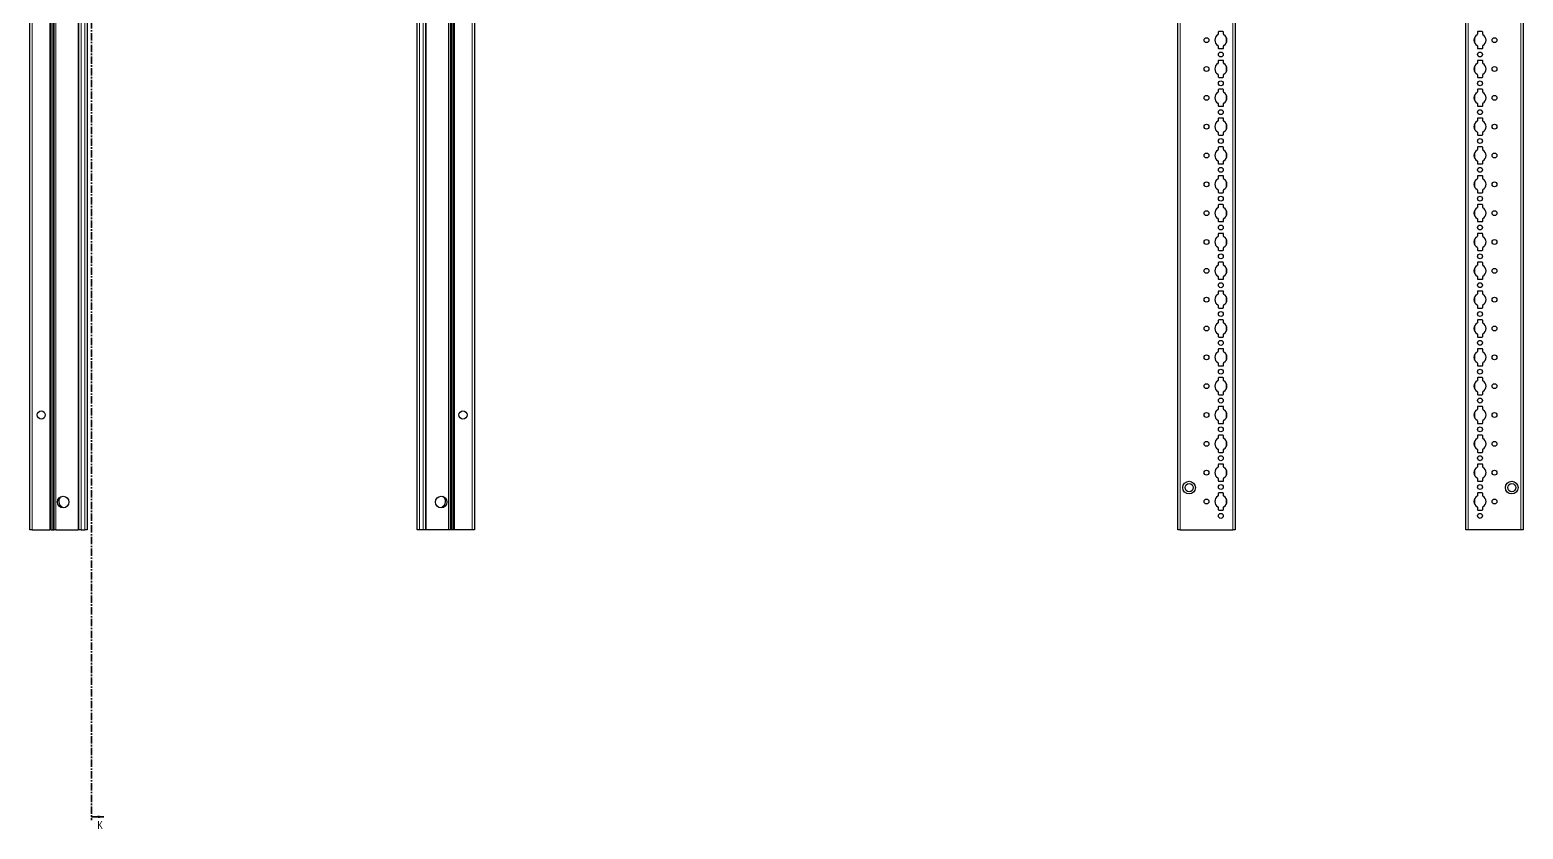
# Model space of a CAD drawing. Header units: millimetres. Extents: x -199 to 2220, y -1647 to 1507.
# Drawn here: x 925 to 2220, y -1111 to -418 of the extents above; entities that cross this region are included whole.
import ezdxf

# ---------------------------------------------------------------- set-up
doc = ezdxf.new("R2010")
doc.units = ezdxf.units.MM
doc.linetypes.add('CENTER', pattern=[10.16, 6.35, -1.27, 1.27, -1.27])
doc.styles.add('SLDTEXTSTYLE0', font='TXT', dxfattribs={"width": 0.75})

msp = doc.modelspace()

# ---------------------------------------------------------------- linework, layer by layer
at = {"color": 7, "linetype": 'CENTER', "lineweight": 35}
msp.add_line((978.44, 1499.09), (978.44, -1103.67), dxfattribs=at)
at = {"color": 7, "linetype": 'Continuous', "lineweight": 25}
for p, q in [((925, -851.79), (925, 47.21)), ((944.8, 47.21), (944.8, -851.79)), ((944.83, 47.21), (944.83, -851.79)), ((967.5, -851.79), (967.5, 47.21)), ((974.7, 47.21), (974.7, -851.79)), ((1260.7, -851.79), (1260.7, 47.21)), ((1267.9, 47.21), (1267.9, -851.79)), ((1290.58, -851.79), (1290.58, 47.21)), ((1290.61, -851.79), (1290.61, 47.21)), ((1310.4, 47.21), (1310.4, -851.79)), ((1920.22, -851.79), (1920.22, 47.21)), ((1969.92, 47.21), (1969.92, -851.79)), ((2169.92, -851.79), (2169.92, 47.21)), ((2219.62, 47.21), (2219.62, -851.79)), ((943, -426.54), (943, -378.04)), ((1292.4, -378.04), (1292.4, -426.54)), ((943.07, -426.65), (943, -426.54)), ((943, -426.54), (943, -428.04)), ((943.07, -427.94), (943.07, -426.65)), ((1292.4, -426.54), (1292.34, -426.65)), ((1292.34, -426.65), (1292.34, -427.94)), ((1292.4, -428.04), (1292.4, -426.54)), ((1955.27, -420.39), (1955.27, -422.27)), ((1959.37, -419.89), (1955.77, -419.89)), ((1959.87, -422.27), (1959.87, -420.39)), ((2179.97, -420.39), (2179.97, -422.27)), ((2184.07, -419.89), (2180.47, -419.89)), ((2184.57, -422.27), (2184.57, -420.39)), ((943, -428.04), (943.07, -427.94)), ((943, -476.54), (943, -428.04)), ((1292.34, -427.94), (1292.4, -428.04)), ((1292.4, -428.04), (1292.4, -476.54)), ((1955.27, -432.32), (1955.27, -434.19)), ((1955.77, -434.69), (1959.37, -434.69)), ((1959.87, -434.19), (1959.87, -432.32)), ((2179.97, -432.32), (2179.97, -434.19)), ((2180.47, -434.69), (2184.07, -434.69)), ((2184.57, -434.19), (2184.57, -432.32)), ((1955.27, -445.39), (1955.27, -447.27)), ((1959.37, -444.89), (1955.77, -444.89)), ((1959.87, -447.27), (1959.87, -445.39)), ((2179.97, -445.39), (2179.97, -447.27)), ((2184.07, -444.89), (2180.47, -444.89)), ((2184.57, -447.27), (2184.57, -445.39)), ((1955.27, -457.32), (1955.27, -459.19)), ((1955.77, -459.69), (1959.37, -459.69)), ((1959.87, -459.19), (1959.87, -457.32)), ((2179.97, -457.32), (2179.97, -459.19)), ((2180.47, -459.69), (2184.07, -459.69)), ((2184.57, -459.19), (2184.57, -457.32)), ((943.07, -476.65), (943, -476.54)), ((943, -476.54), (943, -478.04)), ((943, -478.04), (943.07, -477.94)), ((943, -526.54), (943, -478.04)), ((943.07, -477.94), (943.07, -476.65)), ((1292.4, -476.54), (1292.34, -476.65)), ((1292.34, -476.65), (1292.34, -477.94)), ((1292.34, -477.94), (1292.4, -478.04)), ((1292.4, -478.04), (1292.4, -476.54)), ((1292.4, -478.04), (1292.4, -526.54)), ((1955.27, -470.39), (1955.27, -472.27)), ((1959.37, -469.89), (1955.77, -469.89)), ((1959.87, -472.27), (1959.87, -470.39)), ((2179.97, -470.39), (2179.97, -472.27)), ((2184.07, -469.89), (2180.47, -469.89)), ((2184.57, -472.27), (2184.57, -470.39)), ((1955.27, -482.32), (1955.27, -484.19)), ((1955.77, -484.69), (1959.37, -484.69)), ((1959.87, -484.19), (1959.87, -482.32)), ((2179.97, -482.32), (2179.97, -484.19)), ((2180.47, -484.69), (2184.07, -484.69)), ((2184.57, -484.19), (2184.57, -482.32)), ((1955.27, -495.39), (1955.27, -497.27)), ((1959.37, -494.89), (1955.77, -494.89)), ((1959.87, -497.27), (1959.87, -495.39)), ((2179.97, -495.39), (2179.97, -497.27)), ((2184.07, -494.89), (2180.47, -494.89)), ((2184.57, -497.27), (2184.57, -495.39)), ((1955.27, -507.32), (1955.27, -509.19)), ((1955.77, -509.69), (1959.37, -509.69)), ((1959.87, -509.19), (1959.87, -507.32)), ((2179.97, -507.32), (2179.97, -509.19)), ((2180.47, -509.69), (2184.07, -509.69)), ((2184.57, -509.19), (2184.57, -507.32)), ((943.07, -526.65), (943, -526.54)), ((943, -526.54), (943, -528.04)), ((943, -528.04), (943.07, -527.94)), ((943, -576.54), (943, -528.04)), ((943.07, -527.94), (943.07, -526.65)), ((1292.4, -526.54), (1292.34, -526.65)), ((1292.34, -526.65), (1292.34, -527.94)), ((1292.34, -527.94), (1292.4, -528.04)), ((1292.4, -528.04), (1292.4, -526.54)), ((1292.4, -528.04), (1292.4, -576.54)), ((1955.27, -520.39), (1955.27, -522.27)), ((1959.37, -519.89), (1955.77, -519.89)), ((1959.87, -522.27), (1959.87, -520.39)), ((2179.97, -520.39), (2179.97, -522.27)), ((2184.07, -519.89), (2180.47, -519.89)), ((2184.57, -522.27), (2184.57, -520.39)), ((1955.27, -532.32), (1955.27, -534.19)), ((1955.77, -534.69), (1959.37, -534.69)), ((1959.87, -534.19), (1959.87, -532.32)), ((2179.97, -532.32), (2179.97, -534.19)), ((2180.47, -534.69), (2184.07, -534.69)), ((2184.57, -534.19), (2184.57, -532.32)), ((1955.27, -545.39), (1955.27, -547.27)), ((1959.37, -544.89), (1955.77, -544.89)), ((1959.87, -547.27), (1959.87, -545.39)), ((2179.97, -545.39), (2179.97, -547.27)), ((2184.07, -544.89), (2180.47, -544.89)), ((2184.57, -547.27), (2184.57, -545.39)), ((1955.27, -557.32), (1955.27, -559.19)), ((1955.77, -559.69), (1959.37, -559.69)), ((1959.87, -559.19), (1959.87, -557.32)), ((2179.97, -557.32), (2179.97, -559.19)), ((2180.47, -559.69), (2184.07, -559.69)), ((2184.57, -559.19), (2184.57, -557.32)), ((943.07, -576.65), (943, -576.54)), ((943, -576.54), (943, -578.04)), ((943, -578.04), (943.07, -577.94)), ((943, -626.54), (943, -578.04)), ((943.07, -577.94), (943.07, -576.65)), ((1292.4, -576.54), (1292.34, -576.65)), ((1292.34, -576.65), (1292.34, -577.94)), ((1292.34, -577.94), (1292.4, -578.04)), ((1292.4, -578.04), (1292.4, -576.54)), ((1292.4, -578.04), (1292.4, -626.54)), ((1955.27, -570.39), (1955.27, -572.27)), ((1955.27, -582.32), (1955.27, -584.19)), ((1959.37, -569.89), (1955.77, -569.89)), ((1959.87, -572.27), (1959.87, -570.39)), ((1959.87, -584.19), (1959.87, -582.32)), ((2179.97, -570.39), (2179.97, -572.27)), ((2179.97, -582.32), (2179.97, -584.19)), ((2184.07, -569.89), (2180.47, -569.89)), ((2184.57, -572.27), (2184.57, -570.39)), ((2184.57, -584.19), (2184.57, -582.32)), ((1955.27, -595.39), (1955.27, -597.27)), ((1955.77, -584.69), (1959.37, -584.69)), ((1959.37, -594.89), (1955.77, -594.89)), ((1959.87, -597.27), (1959.87, -595.39)), ((2179.97, -595.39), (2179.97, -597.27)), ((2180.47, -584.69), (2184.07, -584.69)), ((2184.07, -594.89), (2180.47, -594.89)), ((2184.57, -597.27), (2184.57, -595.39)), ((1955.27, -607.32), (1955.27, -609.19)), ((1959.87, -609.19), (1959.87, -607.32)), ((2179.97, -607.32), (2179.97, -609.19)), ((2184.57, -609.19), (2184.57, -607.32)), ((1955.27, -620.39), (1955.27, -622.27)), ((1955.77, -609.69), (1959.37, -609.69)), ((1959.37, -619.89), (1955.77, -619.89)), ((1959.87, -622.27), (1959.87, -620.39)), ((2179.97, -620.39), (2179.97, -622.27)), ((2180.47, -609.69), (2184.07, -609.69)), ((2184.07, -619.89), (2180.47, -619.89)), ((2184.57, -622.27), (2184.57, -620.39)), ((943.07, -626.65), (943, -626.54)), ((943, -626.54), (943, -628.04)), ((943, -628.04), (943.07, -627.94)), ((943, -676.54), (943, -628.04)), ((943.07, -627.94), (943.07, -626.65)), ((1292.4, -626.54), (1292.34, -626.65)), ((1292.34, -626.65), (1292.34, -627.94)), ((1292.34, -627.94), (1292.4, -628.04)), ((1292.4, -628.04), (1292.4, -626.54)), ((1292.4, -628.04), (1292.4, -676.54)), ((1955.27, -632.32), (1955.27, -634.19)), ((1959.87, -634.19), (1959.87, -632.32)), ((2179.97, -632.32), (2179.97, -634.19)), ((2184.57, -634.19), (2184.57, -632.32)), ((1955.27, -645.39), (1955.27, -647.27)), ((1955.77, -634.69), (1959.37, -634.69)), ((1959.37, -644.89), (1955.77, -644.89)), ((1959.87, -647.27), (1959.87, -645.39)), ((2179.97, -645.39), (2179.97, -647.27)), ((2180.47, -634.69), (2184.07, -634.69)), ((2184.07, -644.89), (2180.47, -644.89)), ((2184.57, -647.27), (2184.57, -645.39)), ((1955.27, -657.32), (1955.27, -659.19)), ((1955.77, -659.69), (1959.37, -659.69)), ((1959.87, -659.19), (1959.87, -657.32)), ((2179.97, -657.32), (2179.97, -659.19)), ((2180.47, -659.69), (2184.07, -659.69)), ((2184.57, -659.19), (2184.57, -657.32)), ((1955.27, -670.39), (1955.27, -672.27)), ((1959.37, -669.89), (1955.77, -669.89)), ((1959.87, -672.27), (1959.87, -670.39)), ((2179.97, -670.39), (2179.97, -672.27)), ((2184.07, -669.89), (2180.47, -669.89)), ((2184.57, -672.27), (2184.57, -670.39)), ((943.07, -676.65), (943, -676.54)), ((943, -676.54), (943, -678.04)), ((943, -678.04), (943.07, -677.94)), ((943, -726.54), (943, -678.04)), ((943.07, -677.94), (943.07, -676.65)), ((1292.4, -676.54), (1292.34, -676.65)), ((1292.34, -676.65), (1292.34, -677.94)), ((1292.34, -677.94), (1292.4, -678.04)), ((1292.4, -678.04), (1292.4, -676.54)), ((1292.4, -678.04), (1292.4, -726.54)), ((1955.27, -682.32), (1955.27, -684.19)), ((1955.77, -684.69), (1959.37, -684.69)), ((1959.87, -684.19), (1959.87, -682.32)), ((2179.97, -682.32), (2179.97, -684.19)), ((2180.47, -684.69), (2184.07, -684.69)), ((2184.57, -684.19), (2184.57, -682.32)), ((1955.27, -695.39), (1955.27, -697.27)), ((1959.37, -694.89), (1955.77, -694.89)), ((1959.87, -697.27), (1959.87, -695.39)), ((2179.97, -695.39), (2179.97, -697.27)), ((2184.07, -694.89), (2180.47, -694.89)), ((2184.57, -697.27), (2184.57, -695.39)), ((1955.27, -707.32), (1955.27, -709.19)), ((1955.77, -709.69), (1959.37, -709.69)), ((1959.87, -709.19), (1959.87, -707.32)), ((2179.97, -707.32), (2179.97, -709.19)), ((2180.47, -709.69), (2184.07, -709.69)), ((2184.57, -709.19), (2184.57, -707.32)), ((1955.27, -720.39), (1955.27, -722.27)), ((1959.37, -719.89), (1955.77, -719.89)), ((1959.87, -722.27), (1959.87, -720.39)), ((2179.97, -720.39), (2179.97, -722.27)), ((2184.07, -719.89), (2180.47, -719.89)), ((2184.57, -722.27), (2184.57, -720.39)), ((943.07, -726.65), (943, -726.54)), ((943, -726.54), (943, -728.04)), ((943, -728.04), (943.07, -727.94)), ((943, -776.54), (943, -728.04)), ((943.07, -727.94), (943.07, -726.65)), ((1292.4, -726.54), (1292.34, -726.65)), ((1292.34, -726.65), (1292.34, -727.94)), ((1292.34, -727.94), (1292.4, -728.04)), ((1292.4, -728.04), (1292.4, -726.54)), ((1292.4, -728.04), (1292.4, -776.54)), ((1955.27, -732.32), (1955.27, -734.19)), ((1955.77, -734.69), (1959.37, -734.69)), ((1959.87, -734.19), (1959.87, -732.32)), ((2179.97, -732.32), (2179.97, -734.19)), ((2180.47, -734.69), (2184.07, -734.69)), ((2184.57, -734.19), (2184.57, -732.32)), ((1955.27, -745.39), (1955.27, -747.27)), ((1959.37, -744.89), (1955.77, -744.89)), ((1959.87, -747.27), (1959.87, -745.39)), ((2179.97, -745.39), (2179.97, -747.27)), ((2184.07, -744.89), (2180.47, -744.89)), ((2184.57, -747.27), (2184.57, -745.39)), ((1955.27, -757.32), (1955.27, -759.19)), ((1955.77, -759.69), (1959.37, -759.69)), ((1959.87, -759.19), (1959.87, -757.32)), ((2179.97, -757.32), (2179.97, -759.19)), ((2180.47, -759.69), (2184.07, -759.69)), ((2184.57, -759.19), (2184.57, -757.32)), ((943.07, -776.65), (943, -776.54)), ((943, -776.54), (943, -778.04)), ((943.07, -777.94), (943.07, -776.65)), ((1292.4, -776.54), (1292.34, -776.65)), ((1292.34, -776.65), (1292.34, -777.94)), ((1292.4, -778.04), (1292.4, -776.54)), ((1955.27, -770.39), (1955.27, -772.27)), ((1959.37, -769.89), (1955.77, -769.89)), ((1959.87, -772.27), (1959.87, -770.39)), ((2179.97, -770.39), (2179.97, -772.27)), ((2184.07, -769.89), (2180.47, -769.89)), ((2184.57, -772.27), (2184.57, -770.39)), ((943, -778.04), (943.07, -777.94)), ((943, -826.54), (943, -778.04)), ((1292.34, -777.94), (1292.4, -778.04)), ((1292.4, -778.04), (1292.4, -826.54)), ((1955.27, -782.32), (1955.27, -784.19)), ((1955.77, -784.69), (1959.37, -784.69)), ((1959.87, -784.19), (1959.87, -782.32)), ((2179.97, -782.32), (2179.97, -784.19)), ((2180.47, -784.69), (2184.07, -784.69)), ((2184.57, -784.19), (2184.57, -782.32)), ((1955.27, -795.39), (1955.27, -797.27)), ((1959.37, -794.89), (1955.77, -794.89)), ((1959.87, -797.27), (1959.87, -795.39)), ((2179.97, -795.39), (2179.97, -797.27)), ((2184.07, -794.89), (2180.47, -794.89)), ((2184.57, -797.27), (2184.57, -795.39)), ((1955.27, -807.32), (1955.27, -809.19)), ((1955.77, -809.69), (1959.37, -809.69)), ((1959.87, -809.19), (1959.87, -807.32)), ((2179.97, -807.32), (2179.97, -809.19)), ((2180.47, -809.69), (2184.07, -809.69)), ((2184.57, -809.19), (2184.57, -807.32)), ((943.07, -826.65), (943, -826.54)), ((943, -826.54), (943, -828.04)), ((943, -828.04), (943.07, -827.94)), ((943, -851.79), (943, -828.04)), ((943.07, -827.94), (943.07, -826.65)), ((1292.4, -826.54), (1292.34, -826.65)), ((1292.34, -826.65), (1292.34, -827.94)), ((1292.34, -827.94), (1292.4, -828.04)), ((1292.4, -828.04), (1292.4, -826.54)), ((1292.4, -828.04), (1292.4, -851.79)), ((1955.27, -820.39), (1955.27, -822.27)), ((1959.37, -819.89), (1955.77, -819.89)), ((1959.87, -822.27), (1959.87, -820.39)), ((2179.97, -820.39), (2179.97, -822.27)), ((2184.07, -819.89), (2180.47, -819.89)), ((2184.57, -822.27), (2184.57, -820.39)), ((953.05, -832.73), (953.05, -832.32)), ((1282.35, -832.32), (1282.35, -832.73)), ((1955.27, -832.32), (1955.27, -834.19)), ((1955.77, -834.69), (1959.37, -834.69)), ((1959.87, -834.19), (1959.87, -832.32)), ((2179.97, -832.32), (2179.97, -834.19)), ((2180.47, -834.69), (2184.07, -834.69)), ((2184.57, -834.19), (2184.57, -832.32)), ((927, -851.79), (925, -851.79)), ((927, -851.79), (942.35, -851.79)), ((943, -851.79), (942.35, -851.79)), ((943.59, -851.79), (943, -851.79)), ((943.59, -851.79), (944.8, -851.79)), ((944.8, -851.79), (944.83, -851.79)), ((944.83, -851.79), (946.04, -851.79)), ((947.45, -851.79), (946.04, -851.79)), ((947.45, -851.79), (966.85, -851.79)), ((967.5, -851.79), (966.85, -851.79)), ((969.5, -851.79), (967.5, -851.79)), ((969.5, -851.79), (972.7, -851.79)), ((974.7, -851.79), (972.7, -851.79)), ((1262.7, -851.79), (1260.7, -851.79)), ((1265.9, -851.79), (1262.7, -851.79)), ((1267.9, -851.79), (1265.9, -851.79)), ((1268.55, -851.79), (1267.9, -851.79)), ((1287.96, -851.79), (1268.55, -851.79)), ((1289.37, -851.79), (1287.96, -851.79)), ((1290.58, -851.79), (1289.37, -851.79)), ((1290.61, -851.79), (1290.58, -851.79)), ((1291.82, -851.79), (1290.61, -851.79)), ((1292.4, -851.79), (1291.82, -851.79)), ((1293.05, -851.79), (1292.4, -851.79)), ((1308.4, -851.79), (1293.05, -851.79)), ((1310.4, -851.79), (1308.4, -851.79)), ((1922.22, -851.79), (1920.22, -851.79)), ((1922.22, -851.79), (1967.92, -851.79)), ((1969.92, -851.79), (1967.92, -851.79)), ((2171.92, -851.79), (2169.92, -851.79)), ((2217.62, -851.79), (2171.92, -851.79)), ((2219.62, -851.79), (2217.62, -851.79))]:
    msp.add_line(p, q, dxfattribs=at)
at = {"color": 8, "linetype": 'Continuous', "lineweight": 18}
for p, q in [((927, 47.21), (927, -851.79)), ((942.35, -851.79), (942.35, 47.21)), ((943.59, 47.21), (943.59, -851.79)), ((946.04, -851.79), (946.04, 47.21)), ((947.45, 47.21), (947.45, -851.79)), ((966.85, -851.79), (966.85, 47.21)), ((969.5, 47.21), (969.5, -851.79)), ((972.7, -851.79), (972.7, 47.21)), ((1262.7, 47.21), (1262.7, -851.79)), ((1265.9, -851.79), (1265.9, 47.21)), ((1268.55, 47.21), (1268.55, -851.79)), ((1287.96, -851.79), (1287.96, 47.21)), ((1289.37, 47.21), (1289.37, -851.79)), ((1291.82, -851.79), (1291.82, 47.21)), ((1293.05, 47.21), (1293.05, -851.79)), ((1308.4, -851.79), (1308.4, 47.21)), ((1922.22, 47.21), (1922.22, -851.79)), ((1967.92, -851.79), (1967.92, 47.21)), ((2171.92, 47.21), (2171.92, -851.79)), ((2217.62, -851.79), (2217.62, 47.21)), ((1962.07, -430), (1962.07, -424.59)), ((2177.77, -424.59), (2177.77, -430)), ((1962.07, -455), (1962.07, -449.59)), ((2177.77, -449.59), (2177.77, -455)), ((1962.07, -480), (1962.07, -474.59)), ((2177.77, -474.59), (2177.77, -480)), ((1962.07, -505), (1962.07, -499.59)), ((2177.77, -499.59), (2177.77, -505)), ((1962.07, -530), (1962.07, -524.59)), ((2177.77, -524.59), (2177.77, -530)), ((1962.07, -555), (1962.07, -549.59)), ((2177.77, -549.59), (2177.77, -555)), ((1962.07, -580), (1962.07, -574.59)), ((2177.77, -574.59), (2177.77, -580)), ((1962.07, -605), (1962.07, -599.59)), ((2177.77, -599.59), (2177.77, -605)), ((1962.07, -630), (1962.07, -624.59)), ((2177.77, -624.59), (2177.77, -630)), ((1962.07, -655), (1962.07, -649.59)), ((2177.77, -649.59), (2177.77, -655)), ((1962.07, -680), (1962.07, -674.59)), ((2177.77, -674.59), (2177.77, -680)), ((1962.07, -705), (1962.07, -699.59)), ((2177.77, -699.59), (2177.77, -705)), ((1962.07, -730), (1962.07, -724.59)), ((2177.77, -724.59), (2177.77, -730)), ((1962.07, -755), (1962.07, -749.59)), ((2177.77, -749.59), (2177.77, -755)), ((1962.07, -780), (1962.07, -774.59)), ((2177.77, -774.59), (2177.77, -780)), ((1962.07, -805), (1962.07, -799.59)), ((2177.77, -799.59), (2177.77, -805)), ((1962.07, -830), (1962.07, -824.59)), ((2177.77, -824.59), (2177.77, -830))]:
    msp.add_line(p, q, dxfattribs=at)
at = {"color": 7, "linetype": 'Continuous', "lineweight": 35}
msp.add_line((989.08, -1100.67), (978.44, -1100.67), dxfattribs=at)
at = {"color": 7, "linetype": 'Continuous', "lineweight": 25}
for centre, radius in [((1945.07, -427.29), 2.12), ((2194.77, -427.29), 2.12), ((1957.57, -439.79), 2.13), ((2182.27, -439.79), 2.12), ((1945.07, -452.29), 2.12), ((2194.77, -452.29), 2.12), ((1957.57, -464.79), 2.13), ((2182.27, -464.79), 2.12), ((1945.07, -477.29), 2.12), ((2194.77, -477.29), 2.12), ((1957.57, -489.79), 2.13), ((2182.27, -489.79), 2.12), ((1945.07, -502.29), 2.12), ((2194.77, -502.29), 2.12), ((1957.57, -514.79), 2.13), ((2182.27, -514.79), 2.12), ((1945.07, -527.29), 2.12), ((2194.77, -527.29), 2.12), ((1957.57, -539.79), 2.13), ((2182.27, -539.79), 2.12), ((1945.07, -552.29), 2.12), ((2194.77, -552.29), 2.12), ((1957.57, -564.79), 2.13), ((2182.27, -564.79), 2.12), ((1945.07, -577.29), 2.12), ((2194.77, -577.29), 2.12), ((1957.57, -589.79), 2.13), ((2182.27, -589.79), 2.12), ((1945.07, -602.29), 2.12), ((2194.77, -602.29), 2.12), ((1957.57, -614.79), 2.13), ((2182.27, -614.79), 2.12), ((1945.07, -627.29), 2.12), ((2194.77, -627.29), 2.12), ((1957.57, -639.79), 2.13), ((2182.27, -639.79), 2.12), ((1945.07, -652.29), 2.12), ((2194.77, -652.29), 2.12), ((1957.57, -664.79), 2.13), ((2182.27, -664.79), 2.12), ((1945.07, -677.29), 2.12), ((2194.77, -677.29), 2.12), ((1957.57, -689.79), 2.13), ((2182.27, -689.79), 2.12), ((1945.07, -702.29), 2.12), ((2194.77, -702.29), 2.12), ((1957.57, -714.79), 2.13), ((2182.27, -714.79), 2.12), ((1945.07, -727.29), 2.12), ((1957.57, -739.79), 2.13), ((2182.27, -739.79), 2.12), ((2194.77, -727.29), 2.12), ((934.9, -752.29), 3.5), ((1300.5, -752.29), 3.5), ((1945.07, -752.29), 2.12), ((2194.77, -752.29), 2.12), ((1957.57, -764.79), 2.13), ((2182.27, -764.79), 2.12), ((1945.07, -777.29), 2.12), ((2194.77, -777.29), 2.12), ((1957.57, -789.79), 2.13), ((2182.27, -789.79), 2.12), ((1945.07, -802.29), 2.12), ((2194.77, -802.29), 2.12), ((1930.07, -815.29), 5.5), ((1930.07, -815.29), 3.5), ((1957.57, -814.79), 2.13), ((2182.27, -814.79), 2.12), ((2209.77, -815.29), 5.5), ((2209.77, -815.29), 3.5), ((953.85, -827.79), 5), ((1281.55, -827.79), 5), ((1945.07, -827.29), 2.12), ((2194.77, -827.29), 2.12), ((1957.57, -839.79), 2.13), ((2182.27, -839.79), 2.12)]:
    msp.add_circle(centre, radius, dxfattribs=at)
for centre, radius, start, end in [((1957.57, -427.29), 5.25, 119.14074, 240.85926), ((1954.77, -422.27), 0.5, 299.14074, 0), ((1955.77, -420.39), 0.5, 90, 180), ((1959.37, -420.39), 0.5, 0, 90), ((1960.37, -422.27), 0.5, 180, 240.85926), ((1957.57, -427.29), 5.25, 299.14074, 60.85926), ((2182.27, -427.29), 5.25, 119.14074, 240.85926), ((2179.47, -422.27), 0.5, 299.14074, 0), ((2180.47, -420.39), 0.5, 90, 180), ((2184.07, -420.39), 0.5, 0, 90), ((2185.07, -422.27), 0.5, 180, 240.85926), ((2182.27, -427.29), 5.25, 299.14074, 60.85926), ((1954.77, -432.32), 0.5, 0, 60.85926), ((1955.77, -434.19), 0.5, 180, 270), ((1959.37, -434.19), 0.5, 270, 0), ((1960.37, -432.32), 0.5, 119.14074, 180), ((2179.47, -432.32), 0.5, 0, 60.85926), ((2180.47, -434.19), 0.5, 180, 270), ((2184.07, -434.19), 0.5, 270, 0), ((2185.07, -432.32), 0.5, 119.14074, 180), ((1957.57, -452.29), 5.25, 119.14074, 240.85926), ((1954.77, -447.27), 0.5, 299.14074, 0), ((1955.77, -445.39), 0.5, 90, 180), ((1959.37, -445.39), 0.5, 0, 90), ((1960.37, -447.27), 0.5, 180, 240.85926), ((1957.57, -452.29), 5.25, 299.14074, 60.85926), ((2182.27, -452.29), 5.25, 119.14074, 240.85926), ((2179.47, -447.27), 0.5, 299.14074, 0), ((2180.47, -445.39), 0.5, 90, 180), ((2184.07, -445.39), 0.5, 0, 90), ((2185.07, -447.27), 0.5, 180, 240.85926), ((2182.27, -452.29), 5.25, 299.14074, 60.85926), ((1954.77, -457.32), 0.5, 0, 60.85926), ((1955.77, -459.19), 0.5, 180, 270), ((1959.37, -459.19), 0.5, 270, 0), ((1960.37, -457.32), 0.5, 119.14074, 180), ((2179.47, -457.32), 0.5, 0, 60.85926), ((2180.47, -459.19), 0.5, 180, 270), ((2184.07, -459.19), 0.5, 270, 0), ((2185.07, -457.32), 0.5, 119.14074, 180), ((1957.57, -477.29), 5.25, 119.14074, 240.85926), ((1954.77, -472.27), 0.5, 299.14074, 0), ((1955.77, -470.39), 0.5, 90, 180), ((1959.37, -470.39), 0.5, 0, 90), ((1960.37, -472.27), 0.5, 180, 240.85926), ((1957.57, -477.29), 5.25, 299.14074, 60.85926), ((2182.27, -477.29), 5.25, 119.14074, 240.85926), ((2179.47, -472.27), 0.5, 299.14074, 0), ((2180.47, -470.39), 0.5, 90, 180), ((2184.07, -470.39), 0.5, 0, 90), ((2185.07, -472.27), 0.5, 180, 240.85926), ((2182.27, -477.29), 5.25, 299.14074, 60.85926), ((1954.77, -482.32), 0.5, 0, 60.85926), ((1955.77, -484.19), 0.5, 180, 270), ((1959.37, -484.19), 0.5, 270, 0), ((1960.37, -482.32), 0.5, 119.14074, 180), ((2179.47, -482.32), 0.5, 0, 60.85926), ((2180.47, -484.19), 0.5, 180, 270), ((2184.07, -484.19), 0.5, 270, 0), ((2185.07, -482.32), 0.5, 119.14074, 180), ((1957.57, -502.29), 5.25, 119.14074, 240.85926), ((1954.77, -497.27), 0.5, 299.14074, 0), ((1955.77, -495.39), 0.5, 90, 180), ((1959.37, -495.39), 0.5, 0, 90), ((1960.37, -497.27), 0.5, 180, 240.85926), ((1957.57, -502.29), 5.25, 299.14074, 60.85926), ((2182.27, -502.29), 5.25, 119.14074, 240.85926), ((2179.47, -497.27), 0.5, 299.14074, 0), ((2180.47, -495.39), 0.5, 90, 180), ((2184.07, -495.39), 0.5, 0, 90), ((2185.07, -497.27), 0.5, 180, 240.85926), ((2182.27, -502.29), 5.25, 299.14074, 60.85926), ((1954.77, -507.32), 0.5, 0, 60.85926), ((1955.77, -509.19), 0.5, 180, 270), ((1959.37, -509.19), 0.5, 270, 0), ((1960.37, -507.32), 0.5, 119.14074, 180), ((2179.47, -507.32), 0.5, 0, 60.85926), ((2180.47, -509.19), 0.5, 180, 270), ((2184.07, -509.19), 0.5, 270, 0), ((2185.07, -507.32), 0.5, 119.14074, 180), ((1957.57, -527.29), 5.25, 119.14074, 240.85926), ((1954.77, -522.27), 0.5, 299.14074, 0), ((1955.77, -520.39), 0.5, 90, 180), ((1959.37, -520.39), 0.5, 0, 90), ((1960.37, -522.27), 0.5, 180, 240.85926), ((1957.57, -527.29), 5.25, 299.14074, 60.85926), ((2182.27, -527.29), 5.25, 119.14074, 240.85926), ((2179.47, -522.27), 0.5, 299.14074, 0), ((2180.47, -520.39), 0.5, 90, 180), ((2184.07, -520.39), 0.5, 0, 90), ((2185.07, -522.27), 0.5, 180, 240.85926), ((2182.27, -527.29), 5.25, 299.14074, 60.85926), ((1954.77, -532.32), 0.5, 0, 60.85926), ((1955.77, -534.19), 0.5, 180, 270), ((1959.37, -534.19), 0.5, 270, 0), ((1960.37, -532.32), 0.5, 119.14074, 180), ((2179.47, -532.32), 0.5, 0, 60.85926), ((2180.47, -534.19), 0.5, 180, 270), ((2184.07, -534.19), 0.5, 270, 0), ((2185.07, -532.32), 0.5, 119.14074, 180), ((1957.57, -552.29), 5.25, 119.14074, 240.85926), ((1954.77, -547.27), 0.5, 299.14074, 0), ((1955.77, -545.39), 0.5, 90, 180), ((1959.37, -545.39), 0.5, 0, 90), ((1960.37, -547.27), 0.5, 180, 240.85926), ((1957.57, -552.29), 5.25, 299.14074, 60.85926), ((2182.27, -552.29), 5.25, 119.14074, 240.85926), ((2179.47, -547.27), 0.5, 299.14074, 0), ((2180.47, -545.39), 0.5, 90, 180), ((2184.07, -545.39), 0.5, 0, 90), ((2185.07, -547.27), 0.5, 180, 240.85926), ((2182.27, -552.29), 5.25, 299.14074, 60.85926), ((1954.77, -557.32), 0.5, 0, 60.85926), ((1955.77, -559.19), 0.5, 180, 270), ((1959.37, -559.19), 0.5, 270, 0), ((1960.37, -557.32), 0.5, 119.14074, 180), ((2179.47, -557.32), 0.5, 0, 60.85926), ((2180.47, -559.19), 0.5, 180, 270), ((2184.07, -559.19), 0.5, 270, 0), ((2185.07, -557.32), 0.5, 119.14074, 180), ((1957.57, -577.29), 5.25, 119.14074, 240.85926), ((1954.77, -572.27), 0.5, 299.14074, 0), ((1954.77, -582.32), 0.5, 0, 60.85926), ((1955.77, -570.39), 0.5, 90, 180), ((1959.37, -570.39), 0.5, 0, 90), ((1960.37, -572.27), 0.5, 180, 240.85926), ((1960.37, -582.32), 0.5, 119.14074, 180), ((1957.57, -577.29), 5.25, 299.14074, 60.85926), ((2182.27, -577.29), 5.25, 119.14074, 240.85926), ((2179.47, -572.27), 0.5, 299.14074, 0), ((2179.47, -582.32), 0.5, 0, 60.85926), ((2180.47, -570.39), 0.5, 90, 180), ((2184.07, -570.39), 0.5, 0, 90), ((2185.07, -572.27), 0.5, 180, 240.85926), ((2185.07, -582.32), 0.5, 119.14074, 180), ((2182.27, -577.29), 5.25, 299.14074, 60.85926), ((1955.77, -584.19), 0.5, 180, 270), ((1955.77, -595.39), 0.5, 90, 180), ((1959.37, -584.19), 0.5, 270, 0), ((1959.37, -595.39), 0.5, 0, 90), ((2180.47, -584.19), 0.5, 180, 270), ((2180.47, -595.39), 0.5, 90, 180), ((2184.07, -584.19), 0.5, 270, 0), ((2184.07, -595.39), 0.5, 0, 90), ((1957.57, -602.29), 5.25, 119.14074, 240.85926), ((1954.77, -597.27), 0.5, 299.14074, 0), ((1954.77, -607.32), 0.5, 0, 60.85926), ((1960.37, -597.27), 0.5, 180, 240.85926), ((1960.37, -607.32), 0.5, 119.14074, 180), ((1957.57, -602.29), 5.25, 299.14074, 60.85926), ((2182.27, -602.29), 5.25, 119.14074, 240.85926), ((2179.47, -597.27), 0.5, 299.14074, 0), ((2179.47, -607.32), 0.5, 0, 60.85926), ((2185.07, -597.27), 0.5, 180, 240.85926), ((2185.07, -607.32), 0.5, 119.14074, 180), ((2182.27, -602.29), 5.25, 299.14074, 60.85926), ((1955.77, -609.19), 0.5, 180, 270), ((1955.77, -620.39), 0.5, 90, 180), ((1959.37, -609.19), 0.5, 270, 0), ((1959.37, -620.39), 0.5, 0, 90), ((2180.47, -609.19), 0.5, 180, 270), ((2180.47, -620.39), 0.5, 90, 180), ((2184.07, -609.19), 0.5, 270, 0), ((2184.07, -620.39), 0.5, 0, 90), ((1957.57, -627.29), 5.25, 119.14074, 240.85926), ((1954.77, -622.27), 0.5, 299.14074, 0), ((1954.77, -632.32), 0.5, 0, 60.85926), ((1955.77, -634.19), 0.5, 180, 270), ((1959.37, -634.19), 0.5, 270, 0), ((1960.37, -622.27), 0.5, 180, 240.85926), ((1960.37, -632.32), 0.5, 119.14074, 180), ((1957.57, -627.29), 5.25, 299.14074, 60.85926), ((2182.27, -627.29), 5.25, 119.14074, 240.85926), ((2179.47, -622.27), 0.5, 299.14074, 0), ((2179.47, -632.32), 0.5, 0, 60.85926), ((2180.47, -634.19), 0.5, 180, 270), ((2184.07, -634.19), 0.5, 270, 0), ((2185.07, -622.27), 0.5, 180, 240.85926), ((2185.07, -632.32), 0.5, 119.14074, 180), ((2182.27, -627.29), 5.25, 299.14074, 60.85926), ((1954.77, -647.27), 0.5, 299.14074, 0), ((1955.77, -645.39), 0.5, 90, 180), ((1959.37, -645.39), 0.5, 0, 90), ((1960.37, -647.27), 0.5, 180, 240.85926), ((2179.47, -647.27), 0.5, 299.14074, 0), ((2180.47, -645.39), 0.5, 90, 180), ((2184.07, -645.39), 0.5, 0, 90), ((2185.07, -647.27), 0.5, 180, 240.85926), ((1957.57, -652.29), 5.25, 119.14074, 240.85926), ((1954.77, -657.32), 0.5, 0, 60.85926), ((1955.77, -659.19), 0.5, 180, 270), ((1959.37, -659.19), 0.5, 270, 0), ((1960.37, -657.32), 0.5, 119.14074, 180), ((1957.57, -652.29), 5.25, 299.14074, 60.85926), ((2182.27, -652.29), 5.25, 119.14074, 240.85926), ((2179.47, -657.32), 0.5, 0, 60.85926), ((2180.47, -659.19), 0.5, 180, 270), ((2184.07, -659.19), 0.5, 270, 0), ((2185.07, -657.32), 0.5, 119.14074, 180), ((2182.27, -652.29), 5.25, 299.14074, 60.85926), ((1957.57, -677.29), 5.25, 119.14074, 240.85926), ((1954.77, -672.27), 0.5, 299.14074, 0), ((1955.77, -670.39), 0.5, 90, 180), ((1959.37, -670.39), 0.5, 0, 90), ((1960.37, -672.27), 0.5, 180, 240.85926), ((1957.57, -677.29), 5.25, 299.14074, 60.85926), ((2182.27, -677.29), 5.25, 119.14074, 240.85926), ((2179.47, -672.27), 0.5, 299.14074, 0), ((2180.47, -670.39), 0.5, 90, 180), ((2184.07, -670.39), 0.5, 0, 90), ((2185.07, -672.27), 0.5, 180, 240.85926), ((2182.27, -677.29), 5.25, 299.14074, 60.85926), ((1954.77, -682.32), 0.5, 0, 60.85926), ((1955.77, -684.19), 0.5, 180, 270), ((1959.37, -684.19), 0.5, 270, 0), ((1960.37, -682.32), 0.5, 119.14074, 180), ((2179.47, -682.32), 0.5, 0, 60.85926), ((2180.47, -684.19), 0.5, 180, 270), ((2184.07, -684.19), 0.5, 270, 0), ((2185.07, -682.32), 0.5, 119.14074, 180), ((1957.57, -702.29), 5.25, 119.14074, 240.85926), ((1954.77, -697.27), 0.5, 299.14074, 0), ((1955.77, -695.39), 0.5, 90, 180), ((1959.37, -695.39), 0.5, 0, 90), ((1960.37, -697.27), 0.5, 180, 240.85926), ((1957.57, -702.29), 5.25, 299.14074, 60.85926), ((2182.27, -702.29), 5.25, 119.14074, 240.85926), ((2179.47, -697.27), 0.5, 299.14074, 0), ((2180.47, -695.39), 0.5, 90, 180), ((2184.07, -695.39), 0.5, 0, 90), ((2185.07, -697.27), 0.5, 180, 240.85926), ((2182.27, -702.29), 5.25, 299.14074, 60.85926), ((1954.77, -707.32), 0.5, 0, 60.85926), ((1955.77, -709.19), 0.5, 180, 270), ((1959.37, -709.19), 0.5, 270, 0), ((1960.37, -707.32), 0.5, 119.14074, 180), ((2179.47, -707.32), 0.5, 0, 60.85926), ((2180.47, -709.19), 0.5, 180, 270), ((2184.07, -709.19), 0.5, 270, 0), ((2185.07, -707.32), 0.5, 119.14074, 180), ((1957.57, -727.29), 5.25, 119.14074, 240.85926), ((1954.77, -722.27), 0.5, 299.14074, 0), ((1955.77, -720.39), 0.5, 90, 180), ((1959.37, -720.39), 0.5, 0, 90), ((1960.37, -722.27), 0.5, 180, 240.85926), ((1957.57, -727.29), 5.25, 299.14074, 60.85926), ((2182.27, -727.29), 5.25, 119.14074, 240.85926), ((2179.47, -722.27), 0.5, 299.14074, 0), ((2180.47, -720.39), 0.5, 90, 180), ((2184.07, -720.39), 0.5, 0, 90), ((2185.07, -722.27), 0.5, 180, 240.85926), ((2182.27, -727.29), 5.25, 299.14074, 60.85926), ((1954.77, -732.32), 0.5, 0, 60.85926), ((1955.77, -734.19), 0.5, 180, 270), ((1959.37, -734.19), 0.5, 270, 0), ((1960.37, -732.32), 0.5, 119.14074, 180), ((2179.47, -732.32), 0.5, 0, 60.85926), ((2180.47, -734.19), 0.5, 180, 270), ((2184.07, -734.19), 0.5, 270, 0), ((2185.07, -732.32), 0.5, 119.14074, 180), ((1957.57, -752.29), 5.25, 119.14074, 240.85926), ((1954.77, -747.27), 0.5, 299.14074, 0), ((1955.77, -745.39), 0.5, 90, 180), ((1959.37, -745.39), 0.5, 0, 90), ((1960.37, -747.27), 0.5, 180, 240.85926), ((1957.57, -752.29), 5.25, 299.14074, 60.85926), ((2182.27, -752.29), 5.25, 119.14074, 240.85926), ((2179.47, -747.27), 0.5, 299.14074, 0), ((2180.47, -745.39), 0.5, 90, 180), ((2184.07, -745.39), 0.5, 0, 90), ((2185.07, -747.27), 0.5, 180, 240.85926), ((2182.27, -752.29), 5.25, 299.14074, 60.85926), ((1954.77, -757.32), 0.5, 0, 60.85926), ((1955.77, -759.19), 0.5, 180, 270), ((1959.37, -759.19), 0.5, 270, 0), ((1960.37, -757.32), 0.5, 119.14074, 180), ((2179.47, -757.32), 0.5, 0, 60.85926), ((2180.47, -759.19), 0.5, 180, 270), ((2184.07, -759.19), 0.5, 270, 0), ((2185.07, -757.32), 0.5, 119.14074, 180), ((1957.57, -777.29), 5.25, 119.14074, 240.85926), ((1954.77, -772.27), 0.5, 299.14074, 0), ((1955.77, -770.39), 0.5, 90, 180), ((1959.37, -770.39), 0.5, 0, 90), ((1960.37, -772.27), 0.5, 180, 240.85926), ((1957.57, -777.29), 5.25, 299.14074, 60.85926), ((2182.27, -777.29), 5.25, 119.14074, 240.85926), ((2179.47, -772.27), 0.5, 299.14074, 0), ((2180.47, -770.39), 0.5, 90, 180), ((2184.07, -770.39), 0.5, 0, 90), ((2185.07, -772.27), 0.5, 180, 240.85926), ((2182.27, -777.29), 5.25, 299.14074, 60.85926), ((1954.77, -782.32), 0.5, 0, 60.85926), ((1955.77, -784.19), 0.5, 180, 270), ((1959.37, -784.19), 0.5, 270, 0), ((1960.37, -782.32), 0.5, 119.14074, 180), ((2179.47, -782.32), 0.5, 0, 60.85926), ((2180.47, -784.19), 0.5, 180, 270), ((2184.07, -784.19), 0.5, 270, 0), ((2185.07, -782.32), 0.5, 119.14074, 180), ((1957.57, -802.29), 5.25, 119.14074, 240.85926), ((1954.77, -797.27), 0.5, 299.14074, 0), ((1955.77, -795.39), 0.5, 90, 180), ((1959.37, -795.39), 0.5, 0, 90), ((1960.37, -797.27), 0.5, 180, 240.85926), ((1957.57, -802.29), 5.25, 299.14074, 60.85926), ((2182.27, -802.29), 5.25, 119.14074, 240.85926), ((2179.47, -797.27), 0.5, 299.14074, 0), ((2180.47, -795.39), 0.5, 90, 180), ((2184.07, -795.39), 0.5, 0, 90), ((2185.07, -797.27), 0.5, 180, 240.85926), ((2182.27, -802.29), 5.25, 299.14074, 60.85926), ((1954.77, -807.32), 0.5, 0, 60.85926), ((1955.77, -809.19), 0.5, 180, 270), ((1959.37, -809.19), 0.5, 270, 0), ((1960.37, -807.32), 0.5, 119.14074, 180), ((2179.47, -807.32), 0.5, 0, 60.85926), ((2180.47, -809.19), 0.5, 180, 270), ((2184.07, -809.19), 0.5, 270, 0), ((2185.07, -807.32), 0.5, 119.14074, 180), ((955.35, -827.29), 5.25, 126.18914, 240.85926), ((1280.05, -827.29), 5.25, 299.14074, 53.81087), ((1957.57, -827.29), 5.25, 119.14074, 240.85926), ((1954.77, -822.27), 0.5, 299.14074, 0), ((1955.77, -820.39), 0.5, 90, 180), ((1959.37, -820.39), 0.5, 0, 90), ((1960.37, -822.27), 0.5, 180, 240.85926), ((1957.57, -827.29), 5.25, 299.14074, 60.85926), ((2182.27, -827.29), 5.25, 119.14074, 240.85926), ((2179.47, -822.27), 0.5, 299.14074, 0), ((2180.47, -820.39), 0.5, 90, 180), ((2184.07, -820.39), 0.5, 0, 90), ((2185.07, -822.27), 0.5, 180, 240.85926), ((2182.27, -827.29), 5.25, 299.14074, 60.85926), ((952.55, -832.32), 0.5, 0, 60.85926), ((1282.85, -832.32), 0.5, 119.14074, 180), ((1954.77, -832.32), 0.5, 0, 60.85926), ((1955.77, -834.19), 0.5, 180, 270), ((1959.37, -834.19), 0.5, 270, 0), ((1960.37, -832.32), 0.5, 119.14074, 180), ((2179.47, -832.32), 0.5, 0, 60.85926), ((2180.47, -834.19), 0.5, 180, 270), ((2184.07, -834.19), 0.5, 270, 0), ((2185.07, -832.32), 0.5, 119.14074, 180)]:
    msp.add_arc(centre, radius, start, end, dxfattribs=at)
at = {"color": 7, "linetype": 'Continuous', "lineweight": 35}
msp.add_solid([(978.44, -1100.67), (985.44, -1101.79), (985.44, -1099.55)], dxfattribs=at)

# ---------------------------------------------------------------- texts
at = {"color": 7, "linetype": 'Continuous', "insert": (983.57, -1104.36), "char_height": 7, "attachment_point": 1, "style": 'SLDTEXTSTYLE0'}
msp.add_mtext('K', dxfattribs=at)

doc.saveas('drawing.dxf')
